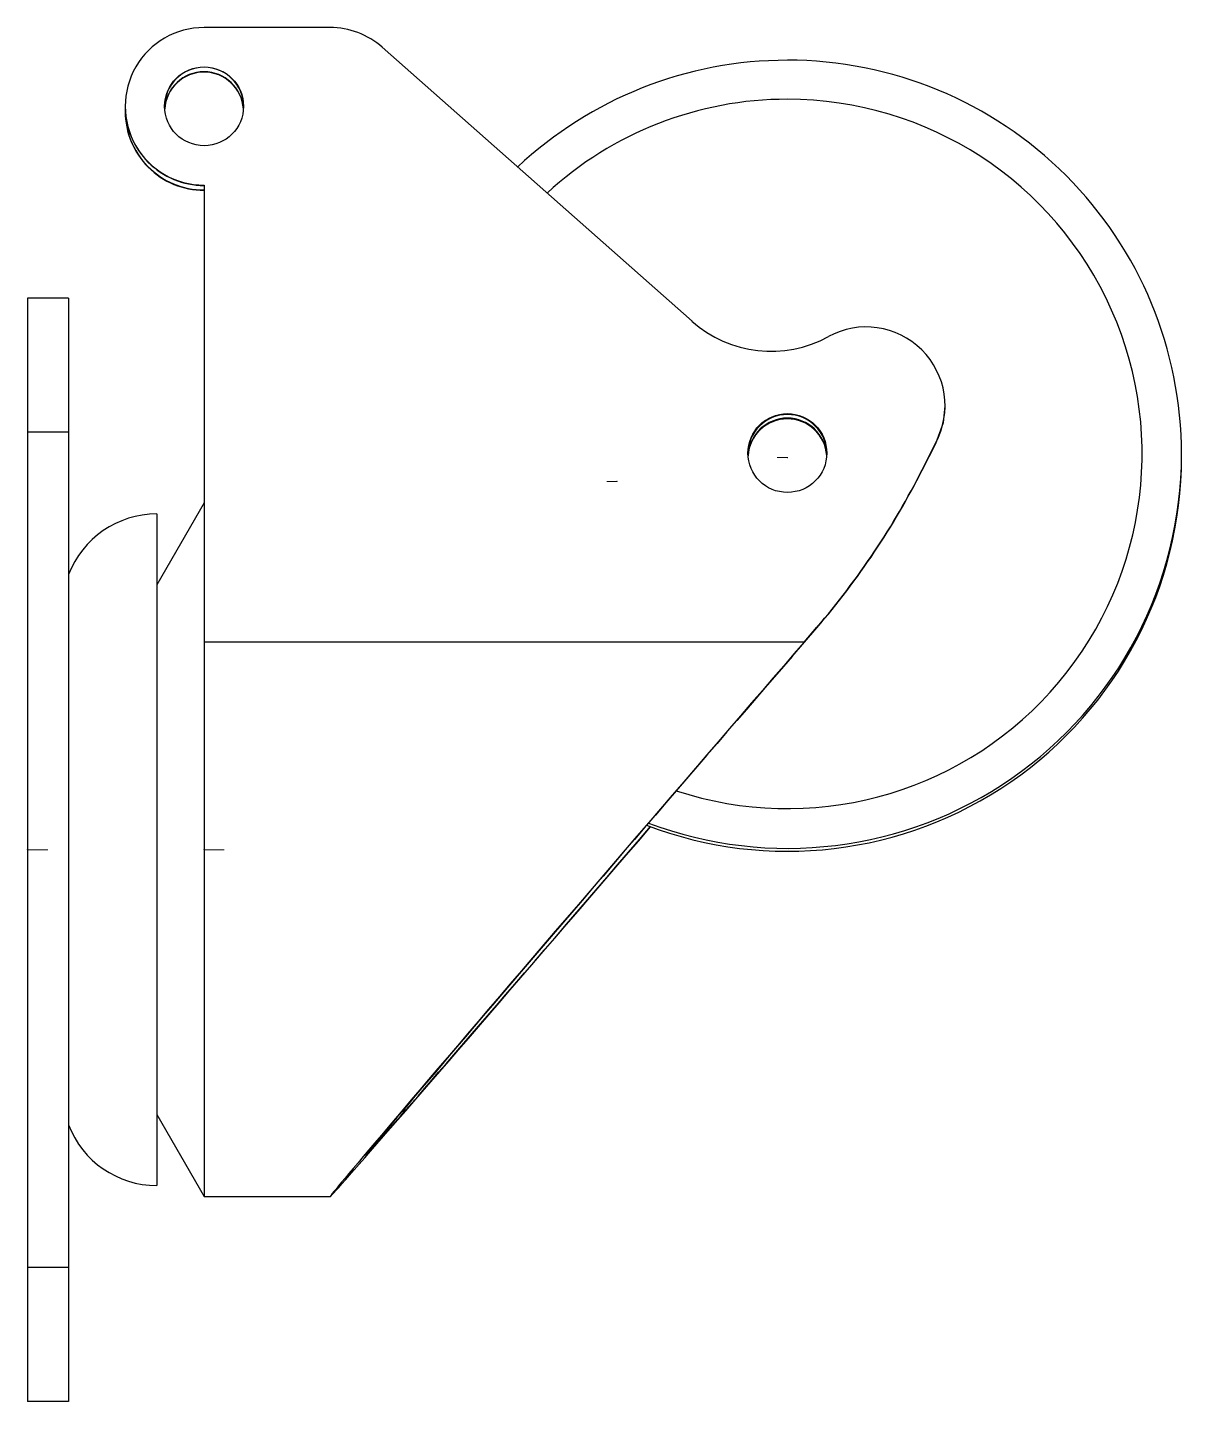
# Model space of a CAD drawing. Header units: millimetres. Extents: x -294 to 2792, y 5 to 1659.
# Drawn here: x 795.96 to 810.6, y 551.1 to 568.53 of the extents above; entities that cross this region are included whole.
import ezdxf

# ---------------------------------------------------------------- set-up
doc = ezdxf.new("R2010")
doc.units = ezdxf.units.MM
doc.header["$PDSIZE"] = -1
doc.layers.get('0').update_dxf_attribs({"lineweight": 18})

msp = doc.modelspace()

# ---------------------------------------------------------------- linework, layer by layer
at = {"color": 7, "linetype": 'Continuous', "lineweight": 25}
for p, q in [((799.796, 568.534), (798.198, 568.534)), ((804.388, 564.807), (800.459, 568.283)), ((797.198, 567.534), (797.198, 567.53)), ((797.198, 567.473), (797.198, 567.468)), ((798.198, 566.535), (798.198, 560.734)), ((796.478, 565.102), (795.958, 565.102)), ((795.958, 565.102), (795.958, 563.402)), ((796.478, 565.102), (796.478, 563.402)), ((807.598, 563.73), (807.598, 563.735)), ((796.478, 563.402), (795.958, 563.402)), ((795.958, 563.402), (795.958, 552.802)), ((796.478, 563.402), (796.478, 552.802)), ((807.308, 562.924), (807.48, 563.263)), ((807.308, 562.919), (807.48, 563.258)), ((807.48, 563.258), (807.48, 563.263)), ((810.598, 563.083), (810.598, 563.12)), ((807.308, 562.919), (807.308, 562.924)), ((798.198, 562.502), (797.598, 561.462)), ((797.598, 562.362), (797.598, 553.842)), ((805.658, 560.553), (805.972, 560.919)), ((805.809, 560.734), (805.972, 560.924)), ((805.972, 560.919), (805.972, 560.924)), ((798.198, 560.734), (798.198, 553.702)), ((805.809, 560.734), (798.198, 560.734)), ((797.598, 554.741), (798.198, 553.702)), ((798.198, 553.702), (799.798, 553.702)), ((796.478, 552.802), (795.958, 552.802)), ((795.958, 552.802), (795.958, 551.102)), ((796.478, 552.802), (796.478, 551.102)), ((796.478, 551.102), (795.958, 551.102))]:
    msp.add_line(p, q, dxfattribs=at)
at = {"color": 7, "linetype": 'Continuous'}
for p, q in [((805.598, 563.078), (805.47, 563.078)), ((805.598, 563.078), (805.47, 563.078)), ((805.598, 563.078), (805.598, 563.081)), ((805.598, 563.078), (805.598, 563.081)), ((803.437, 562.776), (803.309, 562.776)), ((803.437, 562.776), (803.309, 562.776)), ((803.437, 562.776), (803.437, 562.778)), ((803.437, 562.776), (803.437, 562.778)), ((795.958, 558.102), (795.958, 558.23)), ((795.958, 558.102), (795.958, 558.23)), ((795.958, 558.102), (796.214, 558.102)), ((795.958, 558.102), (796.214, 558.102)), ((798.198, 558.102), (798.198, 558.103)), ((798.198, 558.102), (798.198, 558.103)), ((798.198, 558.102), (798.454, 558.102)), ((798.198, 558.102), (798.454, 558.102))]:
    msp.add_line(p, q, dxfattribs=at)
at = {"color": 7, "linetype": 'Continuous', "lineweight": 25}
msp.add_lwpolyline([(807.48, 563.258), (807.577, 563.524), (807.598, 563.73)], dxfattribs=at)
for centre in [(798.198, 567.534), (805.598, 563.135)]:
    msp.add_circle(centre, 0.5, dxfattribs=at)
for centre, radius, start, end in [((798.198, 567.534), 1, 89.9981, 270.0019), ((799.796, 567.534), 1, 48.498, 90.0002), ((798.198, 567.53), 0.5, 89.9987, 179.9987), ((798.198, 567.473), 0.5, 3.5434, 176.4566), ((798.198, 567.468), 0.5, 3.8236, 176.1764), ((798.198, 567.53), 0.5, 0.0013, 90.0013), ((805.598, 563.119), 5, 89.9998, 133.1933), ((805.598, 563.12), 5, 0.0012, 90.0013), ((805.598, 563.124), 4.5, 89.9998, 132.6473), ((805.598, 563.124), 4.5, 251.7551, 90.0014), ((798.198, 567.53), 1, 180.0011, 270.0014), ((798.198, 567.473), 1, 178.3712, 270.0014), ((798.198, 567.468), 1, 180.0011, 270.0014), ((805.392, 565.943), 1.516, 228.4981, 298.6374), ((806.598, 563.735), 1, 331.8388, 118.6396), ((805.598, 563.13), 0.5, 89.9987, 179.9987), ((805.598, 563.124), 0.5, 89.9987, 179.9987), ((805.598, 563.13), 0.5, 0.0013, 90.0013), ((805.598, 563.124), 0.5, 0.0013, 90.0013), ((805.598, 563.078), 0.5, 89.9988, 176.7697), ((805.598, 563.073), 0.5, 3.5434, 176.4566), ((805.598, 563.068), 0.5, 3.8236, 176.1764), ((805.598, 563.078), 0.5, 3.2303, 90.0012), ((805.598, 563.083), 5, 249.0806, 359.9982), ((805.598, 563.12), 5, 249.3715, 359.9981), ((798.386, 567.439), 10, 319.3431, 333.1609), ((798.386, 567.434), 10, 319.3431, 333.1609), ((797.598, 561.162), 1.2, 90, 158.9605), ((797.598, 555.042), 1.2, 201.0395, 270)]:
    msp.add_arc(centre, radius, start, end, dxfattribs=at)
for major_axis, start_param, end_param in [((3.779, 4.4), 0.933344, 4.782859), ((3.332, 3.88), 0.890747, 4.792091)]:
    msp.add_ellipse((803.577, 558.102), major_axis=major_axis, ratio=0.00464, start_param=start_param, end_param=end_param, dxfattribs=at)
at = {"color": 7, "linetype": 'Continuous'}
for p in [(805.598, 563.078), (805.598, 563.078), (803.437, 562.776), (803.437, 562.776), (795.958, 558.102), (795.958, 558.102), (798.198, 558.102), (798.198, 558.102)]:
    msp.add_point(p, dxfattribs=at)

doc.saveas('drawing.dxf')
